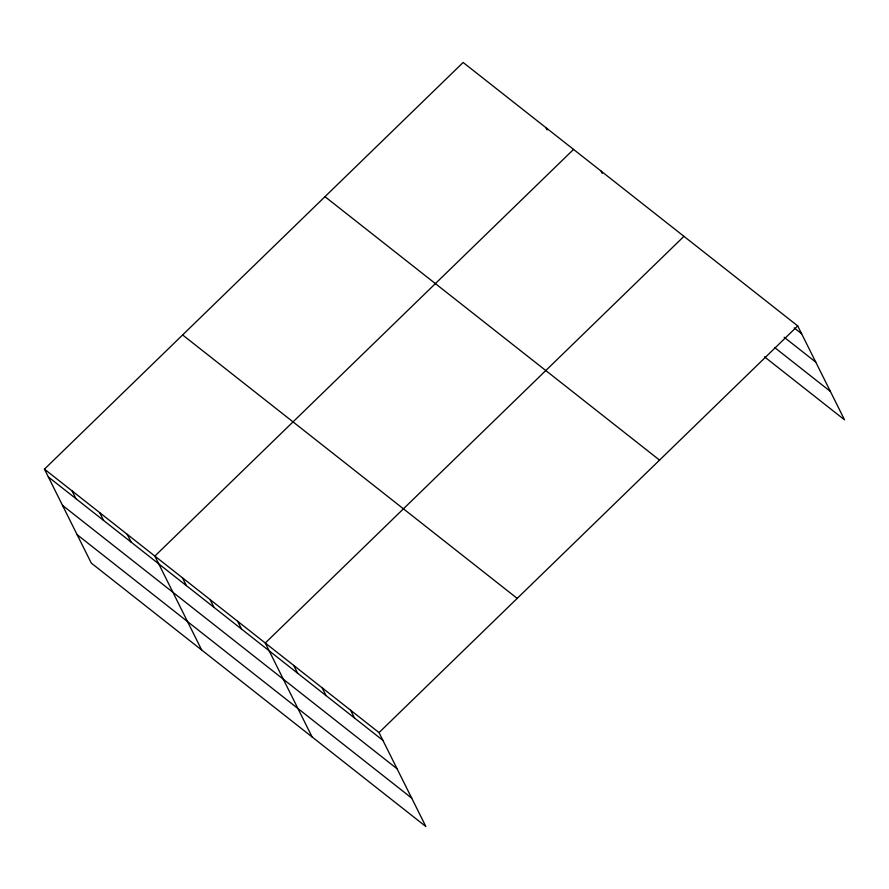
<?xml version="1.0" encoding="UTF-8"?>
<svg xmlns="http://www.w3.org/2000/svg" width="889" height="889" viewBox="0 0 889 889"><rect width="100%" height="100%" fill="white"/><g stroke="black" fill="none" stroke-linecap="round" stroke-linejoin="round"><path stroke-width="1.33" d="M44.45 469.148L379.025 732.592L425.864 826.526L91.289 563.093L44.45 469.148L463.136 62.474L797.711 325.907L844.55 419.852L764.496 356.822M573.549 149.408L154.864 556.081L201.703 650.026M683.952 236.341L265.266 643.025L312.106 736.959M379.025 732.592L797.711 325.907M794.221 327.885L801.589 333.686M784.165 337.242L815.769 362.123M774.552 347.466L830.37 391.416M324.974 196.669L659.549 460.113M182.612 334.942L517.198 598.386M48.328 476.937L382.903 740.37M62.508 505.363L397.083 768.807M77.11 534.656L411.685 798.1M601.153 171.133L602.253 173.355M545.946 127.672L547.046 129.894M350.588 710.2L354.467 717.979M322.151 687.808L326.03 695.587M293.714 665.417L297.593 673.195M237.663 621.289L241.552 629.068M210.071 599.553L213.949 607.331M182.467 577.817L186.346 585.595M127.26 534.356L131.139 542.134M99.657 512.62L103.535 520.398M72.053 490.884L75.932 498.662"/></g></svg>
